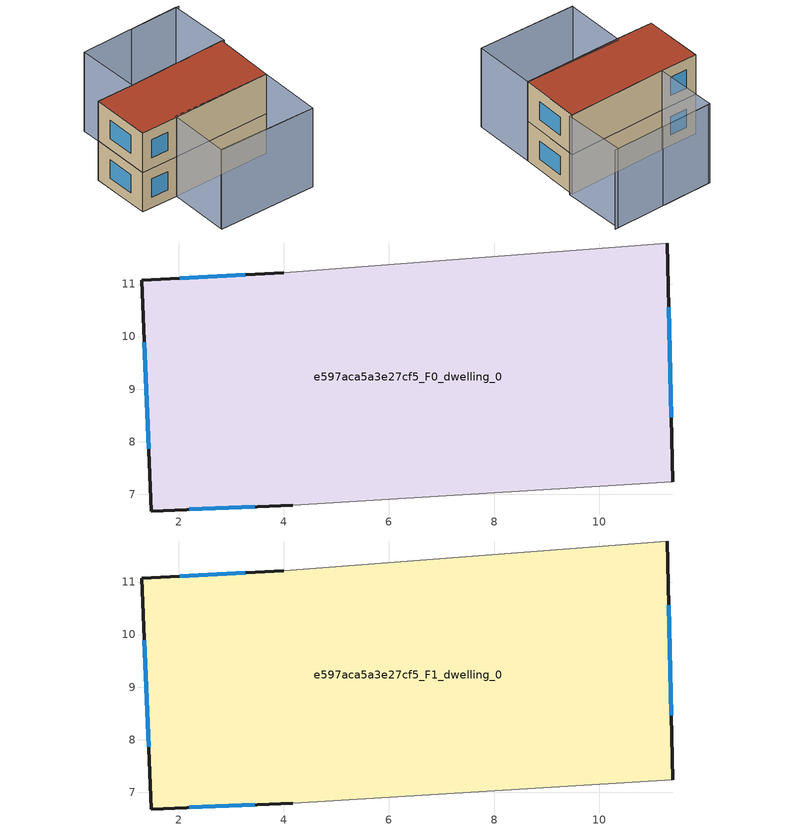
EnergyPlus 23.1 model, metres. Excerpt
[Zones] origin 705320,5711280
e597aca5a3e27cf5_F0_dwelling_0
 floor ground (EU_floor_Construction): 11.29,11.78 11.4,7.24 4.17,6.79 1.48,6.68 1.3,11.08 4,11.22 z0
 wall outside (EU_wall_Construction): 11.4,7.24 11.29,11.78 / 4,11.22 1.3,11.08 1.48,6.68 4.17,6.79 z0:3
 wall adiabatic (EU_wall_Construction): 4.17,6.79 11.4,7.24 / 11.29,11.78 4,11.22 z0:3
 window (EU_Window_Construction): 11.37,8.47 11.32,10.56 / 2.21,6.71 3.45,6.76 / 1.34,9.89 1.43,7.87 / 3.27,11.18 2.02,11.11 z0.81:2.19
e597aca5a3e27cf5_F1_dwelling_0
 floor to e597aca5a3e27cf5_F0_dwelling_0 (EU_floor_Construction): 11.29,11.78 11.4,7.24 4.17,6.79 1.48,6.68 1.29,11.08 4,11.22 z3
 wall outside (EU_wall_Construction): 11.4,7.24 11.29,11.78 / 4,11.22 1.3,11.08 1.48,6.68 4.17,6.79 z3:6
 wall adiabatic (EU_wall_Construction): 4.17,6.79 11.4,7.24 / 11.29,11.78 4,11.22 z3:6
 window (EU_Window_Construction): 11.37,8.47 11.32,10.56 / 2.21,6.71 3.45,6.76 / 1.34,9.89 1.43,7.87 / 3.27,11.18 2.02,11.11 z3.81:5.19
 roof outside (EU_roof_Construction): 11.4,7.24 11.29,11.78 4,11.22 1.3,11.08 1.48,6.68 4.17,6.79 z6
shading: 4.34,2.36 11.51,2.59 / 11.35,16.37 3.82,15.83 / 11.58,2.59 4.35,2.31 / 4.35,2.31 4.17,6.96 / 4.17,6.96 11.4,7.24 / 11.4,7.24 11.58,2.59 / 3.67,15.82 11.14,16.35 / 11.14,16.35 11.46,11.75 / 11.46,11.75 4,11.22 / 4,11.22 3.67,15.82 z0:6
[Building]
EU S2 Campaign: North Axis=0; Terrain=City; Solar Distribution=FullExterior
[Site:Location]
London: Latitude=51.5; Longitude=-0.5; Time Zone=0; Elevation=25
[SizingPeriod:WeatherFileDays]
AnnualSizingPeriod: Begin Month=1; Begin Day of Month=1; End Month=12; End Day of Month=31; Day of Week for Start Day=Monday; Use Weather File Daylight Saving Period=No; Use Weather File Rain and Snow Indicators=No
[MATERIAL]
EU_InternalMass_Material: Roughness=MediumRough; Thickness=0.1; Conductivity=1; Density=1800; Specific Heat=900; Thermal Absorptance=0.9; Solar Absorptance=0.7; Visible Absorptance=0.7
[MATERIAL:NOMASS] Roughness=MediumRough; Thermal Absorptance=0.9; Solar Absorptance=0.7; Visible Absorptance=0.7
Name | Thermal Resistance
EU_wall_NoMass | 0.555556
EU_roof_NoMass | 0.510204
EU_floor_NoMass | 1.68919
[WINDOWMATERIAL:SIMPLEGLAZINGSYSTEM]
EU_Window_SimpleGlazing: UFactor=3.96; Solar Heat Gain Coefficient=0.85; Visible Transmittance=0.85
[CONSTRUCTION]
EU_wall_Construction: EU_wall_NoMass
EU_roof_Construction: EU_roof_NoMass
EU_floor_Construction: EU_floor_NoMass
EU_Window_Construction: EU_Window_SimpleGlazing
EU_InternalMass_Construction: EU_InternalMass_Material
[ZONE] Type=1; Multiplier=1; Ceiling Height=autocalculate; Volume=133.608; Floor Area=autocalculate; Part of Total Floor Area=Yes
e597aca5a3e27cf5_F0_dwelling_0; e597aca5a3e27cf5_F1_dwelling_0
[INTERNALMASS] Construction=EU_InternalMass_Construction; Surface Area=44.5362
Name | Zone or ZoneList
e597aca5a3e27cf5_F0_dwelling_0_EU_InternalMass | e597aca5a3e27cf5_F0_dwelling_0
e597aca5a3e27cf5_F1_dwelling_0_EU_InternalMass | e597aca5a3e27cf5_F1_dwelling_0
[OTHEREQUIPMENT] Fuel Type=Electricity; Design Level Calculation Method=Watts/Area; Power per Zone Floor Area=1; Fraction Latent=0; Fraction Radiant=0; Fraction Lost=0; Carbon Dioxide Generation Rate=0; EndUse Subcategory=EU_Step8_InternalGains
Name | Zone or ZoneList or Space or SpaceList | Schedule
EU_Step8_InternalGain_e597aca5a3e27cf5_F0_dwelling_0_f000 | e597aca5a3e27cf5_F0_dwelling_0 | EU_Step8_GainSchedule_e597aca5a3e27cf5_F0_dwelling_0_f000
EU_Step8_InternalGain_e597aca5a3e27cf5_F1_dwelling_0_f000 | e597aca5a3e27cf5_F1_dwelling_0 | EU_Step8_GainSchedule_e597aca5a3e27cf5_F1_dwelling_0_f000
[ZONEVENTILATION:DESIGNFLOWRATE] Schedule=EU_AlwaysOn; Design Flow Rate Calculation Method=AirChanges/Hour; Air Changes per Hour=0.48; Ventilation Type=Natural; Fan Pressure Rise=0; Fan Total Efficiency=1; Constant Term Coefficient=1; Temperature Term Coefficient=0; Velocity Term Coefficient=0; Velocity Squared Term Coefficient=0; Minimum Indoor Temperature=-100; Maximum Indoor Temperature=100; Delta Temperature=-100; Minimum Outdoor Temperature=-100; Maximum Outdoor Temperature=100; Maximum Wind Speed=40
Name | Zone or ZoneList or Space or SpaceList
EU_ConstantAir_e597aca5a3e27cf5_F0_dwelling_0 | e597aca5a3e27cf5_F0_dwelling_0
EU_ConstantAir_e597aca5a3e27cf5_F1_dwelling_0 | e597aca5a3e27cf5_F1_dwelling_0
[HVACTEMPLATE:THERMOSTAT] Constant Heating Setpoint=20; Constant Cooling Setpoint=50
EU_HeatOnly_e597aca5a3e27cf5_F0_dwelling_0; EU_HeatOnly_e597aca5a3e27cf5_F1_dwelling_0
[HVACTEMPLATE:ZONE:IDEALLOADSAIRSYSTEM] System Availability Schedule=EU_AlwaysOn; Maximum Heating Supply Air Temperature=50; Minimum Cooling Supply Air Temperature=13; Maximum Heating Supply Air Humidity Ratio=0.0156; Minimum Cooling Supply Air Humidity Ratio=0.0077; Heating Limit=NoLimit; Cooling Limit=NoLimit; Heating Availability Schedule=EU_AlwaysOn; Cooling Availability Schedule=EU_CoolingOff; Dehumidification Control Type=ConstantSensibleHeatRatio; Cooling Sensible Heat Ratio=0.7; Dehumidification Setpoint=60; Humidification Control Type=None; Humidification Setpoint=30; Outdoor Air Method=None; Outdoor Air Flow Rate per Person=0.00944; Outdoor Air Flow Rate per Zone Floor Area=0; Outdoor Air Flow Rate per Zone=0; Demand Controlled Ventilation Type=None; Outdoor Air Economizer Type=NoEconomizer; Heat Recovery Type=None; Sensible Heat Recovery Effectiveness=0.7; Latent Heat Recovery Effectiveness=0.65
Name | Template Thermostat
e597aca5a3e27cf5_F0_dwelling_0 | EU_HeatOnly_e597aca5a3e27cf5_F0_dwelling_0
e597aca5a3e27cf5_F1_dwelling_0 | EU_HeatOnly_e597aca5a3e27cf5_F1_dwelling_0
[SIZING:ZONE] Zone Cooling Design Supply Air Temperature Input Method=SupplyAirTemperature; Zone Cooling Design Supply Air Temperature=13; Zone Heating Design Supply Air Temperature Input Method=SupplyAirTemperature; Zone Heating Design Supply Air Temperature=50; Zone Cooling Design Supply Air Humidity Ratio=0.008; Zone Heating Design Supply Air Humidity Ratio=0.008; Cooling Design Air Flow Method=DesignDay; Cooling Design Air Flow Rate=0; Cooling Minimum Air Flow per Zone Floor Area=0.000762; Cooling Minimum Air Flow=0; Cooling Minimum Air Flow Fraction=0.2; Heating Design Air Flow Method=DesignDay; Heating Design Air Flow Rate=0; Heating Maximum Air Flow per Zone Floor Area=0.002032; Heating Maximum Air Flow=0.141576; Heating Maximum Air Flow Fraction=0.3; Account for Dedicated Outdoor Air System=No; Dedicated Outdoor Air System Control Strategy=NeutralSupplyAir; Dedicated Outdoor Air Low Setpoint Temperature for Design=autosize; Dedicated Outdoor Air High Setpoint Temperature for Design=autosize; Zone Load Sizing Method=Sensible Load Only No Latent Load; Zone Latent Cooling Design Supply Air Humidity Ratio Input Method=HumidityRatioDifference; Zone Cooling Design Supply Air Humidity Ratio Difference=0.005; Zone Latent Heating Design Supply Air Humidity Ratio Input Method=HumidityRatioDifference; Zone Humidification Design Supply Air Humidity Ratio Difference=0.005
e597aca5a3e27cf5_F0_dwelling_0; e597aca5a3e27cf5_F1_dwelling_0
[SCHEDULE:CONSTANT]
Name | Hourly Value
EU_AlwaysOn | 1
EU_CoolingOff | 0
[SCHEDULE:FILE] Column Number=1; Rows to Skip at Top=0; Number of Hours of Data=8760; Column Separator=Comma; Interpolate to Timestep=No; Minutes per Item=60; Adjust Schedule for Daylight Savings=Yes
Name | File
EU_Step8_GainSchedule_e597aca5a3e27cf5_F0_dwelling_0_f000 | ../../schedules/e597aca5a3e27cf5/e597aca5a3e27cf5_F0_dwelling_0_f000_gain.csv
EU_Step8_GainSchedule_e597aca5a3e27cf5_F1_dwelling_0_f000 | ../../schedules/e597aca5a3e27cf5/e597aca5a3e27cf5_F1_dwelling_0_f000_gain.csv
